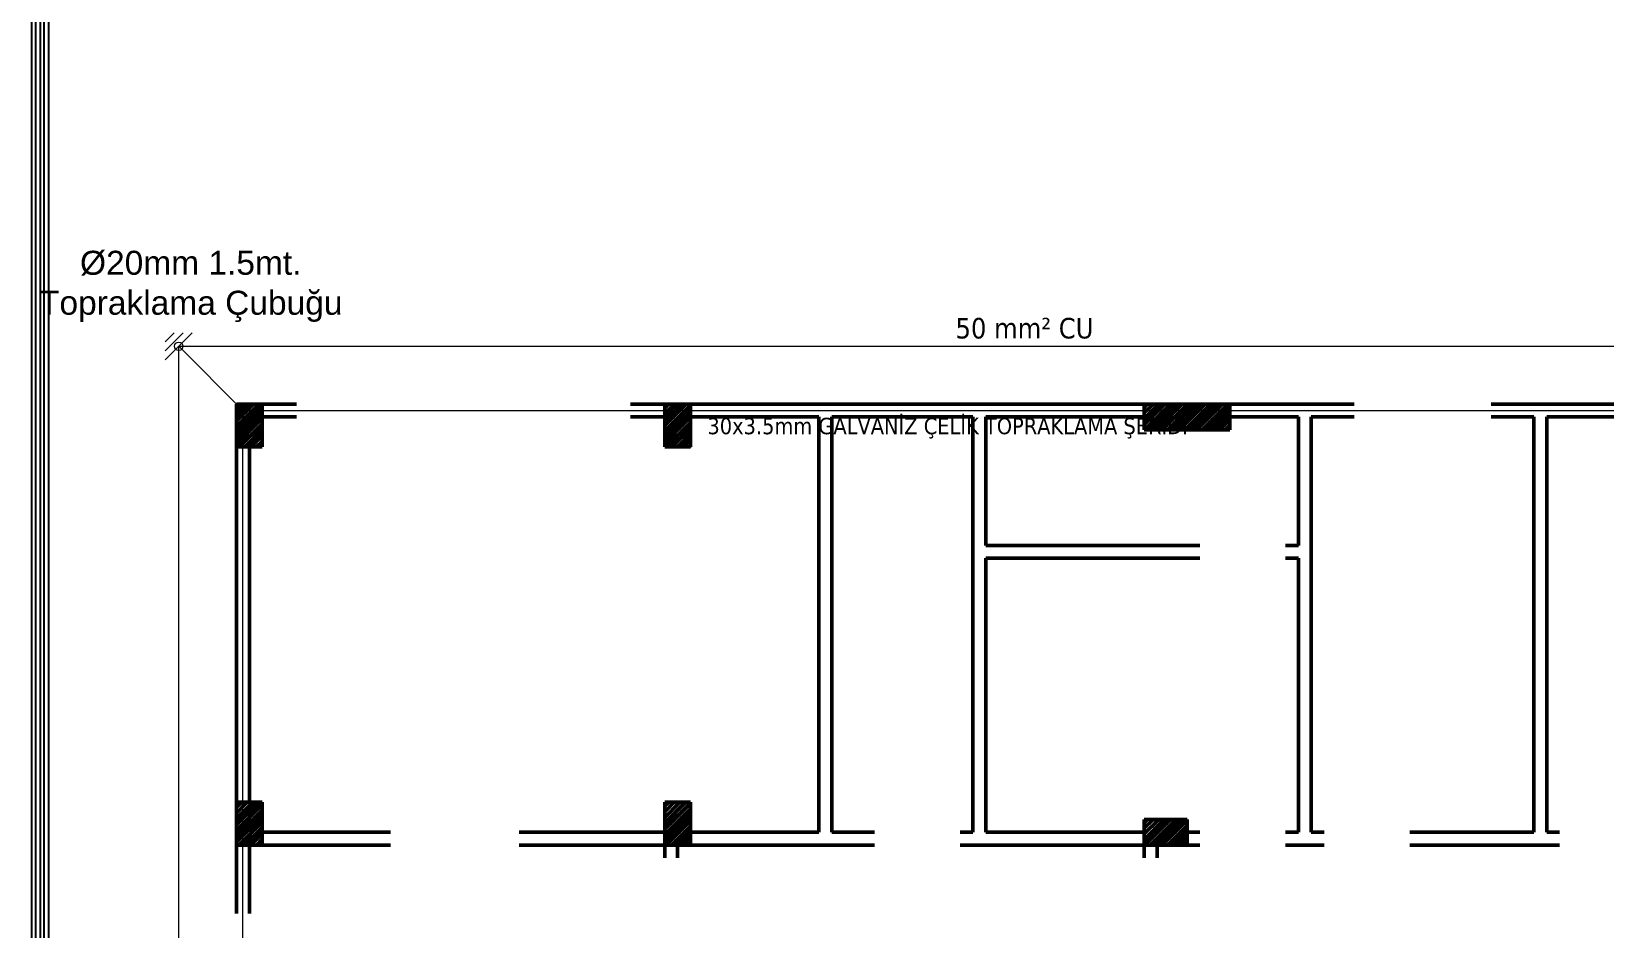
# Model space of a CAD drawing. Header units: millimetres. Extents: x 2046 to 14753, y 2361 to 29276.
# Drawn here: x 3001 to 4837, y 10023 to 11071 of the extents above; entities that cross this region are included whole.
import ezdxf
from ezdxf.enums import TextEntityAlignment as Align

# ---------------------------------------------------------------- set-up
doc = ezdxf.new("R2010")
doc.units = ezdxf.units.MM
for name, color, linetype, lineweight in [('A.O. DUVAR', 7, 'Continuous', 50), ('TOPRAKLAMA', 44, 'Continuous', 18), ('yazi', 251, 'Continuous', 25)]:
    doc.layers.add(name, color=color, linetype=linetype, lineweight=lineweight)
doc.styles.add('2A ELEKTRİK', font='swissl.ttf', dxfattribs={"height": 10})
doc.styles.add('AGA', font='tahoma.ttf', dxfattribs={"height": 16})

msp = doc.modelspace()

# ---------------------------------------------------------------- linework, layer by layer
at = {"layer": 'A.O. DUVAR', "linetype": 'Continuous', "ltscale": 10}
for p, q in [((3239.96, 10629.721), (3246.098, 10635.858)), ((3239.96, 10622.986), (3252.833, 10635.858)), ((3239.96, 10616.251), (3259.568, 10635.858)), ((3239.96, 10609.516), (3266.303, 10635.858)), ((3239.96, 10602.78), (3269.96, 10632.78)), ((3239.96, 10596.045), (3269.96, 10626.045)), ((3239.96, 10589.31), (3269.96, 10619.31)), ((3243.124, 10629.517), (3243.124, 10629.517)), ((3243.124, 10622.782), (3243.124, 10622.782)), ((3246.492, 10632.885), (3246.492, 10632.885)), ((3246.492, 10626.15), (3246.492, 10626.15)), ((3246.492, 10619.415), (3246.492, 10619.415)), ((3249.859, 10629.517), (3249.859, 10629.517)), ((3249.859, 10622.782), (3249.859, 10622.782)), ((3253.227, 10632.885), (3253.227, 10632.885)), ((3253.227, 10626.15), (3253.227, 10626.15)), ((3253.227, 10619.415), (3253.227, 10619.415)), ((3256.595, 10629.517), (3256.595, 10629.517)), ((3256.595, 10622.782), (3256.595, 10622.782)), ((3259.962, 10632.885), (3259.962, 10632.885)), ((3259.962, 10626.15), (3259.962, 10626.15)), ((3259.962, 10619.415), (3259.962, 10619.415)), ((3263.33, 10629.517), (3263.33, 10629.517)), ((3263.33, 10622.782), (3263.33, 10622.782)), ((3266.697, 10632.885), (3266.697, 10632.885)), ((3266.697, 10626.15), (3266.697, 10626.15)), ((3266.697, 10619.415), (3266.697, 10619.415)), ((3739.96, 10631.317), (3744.502, 10635.858)), ((3739.96, 10624.582), (3751.237, 10635.858)), ((3739.96, 10617.847), (3757.972, 10635.858)), ((3739.96, 10611.111), (3764.707, 10635.858)), ((3739.96, 10604.376), (3769.96, 10634.376)), ((3739.96, 10597.641), (3769.96, 10627.641)), ((3739.96, 10590.906), (3769.96, 10620.906)), ((3741.528, 10629.517), (3741.528, 10629.517)), ((3741.528, 10622.782), (3741.528, 10622.782)), ((3744.896, 10632.885), (3744.896, 10632.885)), ((3744.896, 10626.15), (3744.896, 10626.15)), ((3744.896, 10619.415), (3744.896, 10619.415)), ((3748.264, 10629.517), (3748.264, 10629.517)), ((3748.264, 10622.782), (3748.264, 10622.782)), ((3751.631, 10632.885), (3751.631, 10632.885)), ((3751.631, 10626.15), (3751.631, 10626.15)), ((3751.631, 10619.415), (3751.631, 10619.415)), ((3754.999, 10629.517), (3754.999, 10629.517)), ((3754.999, 10622.782), (3754.999, 10622.782)), ((3758.366, 10632.885), (3758.366, 10632.885)), ((3758.366, 10626.15), (3758.366, 10626.15)), ((3758.366, 10619.415), (3758.366, 10619.415)), ((3761.734, 10629.517), (3761.734, 10629.517)), ((3761.734, 10622.782), (3761.734, 10622.782)), ((3765.102, 10632.885), (3765.102, 10632.885)), ((3765.102, 10626.15), (3765.102, 10626.15)), ((3765.102, 10619.415), (3765.102, 10619.415)), ((3768.469, 10629.517), (3768.469, 10629.517)), ((3768.469, 10622.782), (3768.469, 10622.782)), ((4299.96, 10632.296), (4303.523, 10635.858)), ((4299.96, 10625.561), (4310.258, 10635.858)), ((4299.96, 10618.826), (4316.993, 10635.858)), ((4299.96, 10612.09), (4323.728, 10635.858)), ((4300.463, 10605.858), (4330.463, 10635.858)), ((4300.549, 10629.517), (4300.549, 10629.517)), ((4300.549, 10622.782), (4300.549, 10622.782)), ((4303.917, 10632.885), (4303.917, 10632.885)), ((4303.917, 10626.15), (4303.917, 10626.15)), ((4303.917, 10619.415), (4303.917, 10619.415)), ((4307.199, 10605.858), (4337.199, 10635.858)), ((4307.285, 10629.517), (4307.285, 10629.517)), ((4307.285, 10622.782), (4307.285, 10622.782)), ((4310.652, 10632.885), (4310.652, 10632.885)), ((4310.652, 10626.15), (4310.652, 10626.15)), ((4310.652, 10619.415), (4310.652, 10619.415)), ((4313.934, 10605.858), (4343.934, 10635.858)), ((4314.02, 10629.517), (4314.02, 10629.517)), ((4314.02, 10622.782), (4314.02, 10622.782)), ((4317.387, 10632.885), (4317.387, 10632.885)), ((4317.387, 10626.15), (4317.387, 10626.15)), ((4317.387, 10619.415), (4317.387, 10619.415)), ((4320.669, 10605.858), (4350.669, 10635.858)), ((4320.755, 10629.517), (4320.755, 10629.517)), ((4320.755, 10622.782), (4320.755, 10622.782)), ((4324.123, 10632.885), (4324.123, 10632.885)), ((4324.123, 10626.15), (4324.123, 10626.15)), ((4324.123, 10619.415), (4324.123, 10619.415)), ((4327.404, 10605.858), (4357.404, 10635.858)), ((4327.49, 10629.517), (4327.49, 10629.517)), ((4327.49, 10622.782), (4327.49, 10622.782)), ((4330.858, 10632.885), (4330.858, 10632.885)), ((4330.858, 10626.15), (4330.858, 10626.15)), ((4330.858, 10619.415), (4330.858, 10619.415)), ((4334.139, 10605.858), (4364.139, 10635.858)), ((4334.225, 10629.517), (4334.225, 10629.517)), ((4334.225, 10622.782), (4334.225, 10622.782)), ((4337.593, 10632.885), (4337.593, 10632.885)), ((4337.593, 10626.15), (4337.593, 10626.15)), ((4337.593, 10619.415), (4337.593, 10619.415)), ((4340.875, 10605.858), (4370.875, 10635.858)), ((4340.96, 10629.517), (4340.96, 10629.517)), ((4340.96, 10622.782), (4340.96, 10622.782)), ((4344.328, 10632.885), (4344.328, 10632.885)), ((4344.328, 10626.15), (4344.328, 10626.15)), ((4344.328, 10619.415), (4344.328, 10619.415)), ((4347.61, 10605.858), (4377.61, 10635.858)), ((4347.696, 10629.517), (4347.696, 10629.517)), ((4347.696, 10622.782), (4347.696, 10622.782)), ((4351.063, 10632.885), (4351.063, 10632.885)), ((4351.063, 10626.15), (4351.063, 10626.15)), ((4351.063, 10619.415), (4351.063, 10619.415)), ((4354.345, 10605.858), (4384.345, 10635.858)), ((4354.431, 10629.517), (4354.431, 10629.517)), ((4354.431, 10622.782), (4354.431, 10622.782)), ((4357.798, 10632.885), (4357.798, 10632.885)), ((4357.798, 10626.15), (4357.798, 10626.15)), ((4357.798, 10619.415), (4357.798, 10619.415)), ((4361.08, 10605.858), (4391.08, 10635.858)), ((4361.166, 10629.517), (4361.166, 10629.517)), ((4361.166, 10622.782), (4361.166, 10622.782)), ((4364.534, 10632.885), (4364.534, 10632.885)), ((4364.534, 10626.15), (4364.534, 10626.15)), ((4364.534, 10619.415), (4364.534, 10619.415)), ((4367.815, 10605.858), (4397.815, 10635.858)), ((4367.901, 10629.517), (4367.901, 10629.517)), ((4367.901, 10622.782), (4367.901, 10622.782)), ((4371.269, 10632.885), (4371.269, 10632.885)), ((4371.269, 10626.15), (4371.269, 10626.15)), ((4371.269, 10619.415), (4371.269, 10619.415)), ((4374.551, 10605.858), (4399.96, 10631.268)), ((4374.636, 10629.517), (4374.636, 10629.517)), ((4374.636, 10622.782), (4374.636, 10622.782)), ((4378.004, 10632.885), (4378.004, 10632.885)), ((4378.004, 10626.15), (4378.004, 10626.15)), ((4378.004, 10619.415), (4378.004, 10619.415)), ((4381.286, 10605.858), (4399.96, 10624.533)), ((4381.372, 10629.517), (4381.372, 10629.517)), ((4381.372, 10622.782), (4381.372, 10622.782)), ((4384.739, 10632.885), (4384.739, 10632.885)), ((4384.739, 10626.15), (4384.739, 10626.15)), ((4384.739, 10619.415), (4384.739, 10619.415)), ((4388.021, 10605.858), (4399.96, 10617.798)), ((4388.107, 10629.517), (4388.107, 10629.517)), ((4388.107, 10622.782), (4388.107, 10622.782)), ((4391.474, 10632.885), (4391.474, 10632.885)), ((4391.474, 10626.15), (4391.474, 10626.15)), ((4391.474, 10619.415), (4391.474, 10619.415)), ((4394.842, 10629.517), (4394.842, 10629.517)), ((4394.842, 10622.782), (4394.842, 10622.782)), ((4398.21, 10632.885), (4398.21, 10632.885)), ((4398.21, 10626.15), (4398.21, 10626.15)), ((4398.21, 10619.415), (4398.21, 10619.415)), ((3243.124, 10616.047), (3243.124, 10616.047)), ((3243.124, 10609.312), (3243.124, 10609.312)), ((3243.124, 10602.577), (3243.124, 10602.577)), ((3243.244, 10585.858), (3269.96, 10612.575)), ((3246.492, 10612.679), (3246.492, 10612.679)), ((3246.492, 10605.944), (3246.492, 10605.944)), ((3246.492, 10599.209), (3246.492, 10599.209)), ((3249.859, 10616.047), (3249.859, 10616.047)), ((3249.859, 10609.312), (3249.859, 10609.312)), ((3249.859, 10602.577), (3249.859, 10602.577)), ((3249.979, 10585.858), (3269.96, 10605.84)), ((3253.227, 10612.679), (3253.227, 10612.679)), ((3253.227, 10605.944), (3253.227, 10605.944)), ((3253.227, 10599.209), (3253.227, 10599.209)), ((3256.595, 10616.047), (3256.595, 10616.047)), ((3256.595, 10609.312), (3256.595, 10609.312)), ((3256.595, 10602.577), (3256.595, 10602.577)), ((3259.962, 10612.679), (3259.962, 10612.679)), ((3259.962, 10605.944), (3259.962, 10605.944)), ((3259.962, 10599.209), (3259.962, 10599.209)), ((3263.33, 10616.047), (3263.33, 10616.047)), ((3263.33, 10609.312), (3263.33, 10609.312)), ((3263.33, 10602.577), (3263.33, 10602.577)), ((3266.697, 10612.679), (3266.697, 10612.679)), ((3266.697, 10605.944), (3266.697, 10605.944)), ((3266.697, 10599.209), (3266.697, 10599.209)), ((3741.528, 10616.047), (3741.528, 10616.047)), ((3741.528, 10609.312), (3741.528, 10609.312)), ((3741.528, 10602.577), (3741.528, 10602.577)), ((3741.648, 10585.858), (3769.96, 10614.171)), ((3744.896, 10612.679), (3744.896, 10612.679)), ((3744.896, 10605.944), (3744.896, 10605.944)), ((3744.896, 10599.209), (3744.896, 10599.209)), ((3748.264, 10616.047), (3748.264, 10616.047)), ((3748.264, 10609.312), (3748.264, 10609.312)), ((3748.264, 10602.577), (3748.264, 10602.577)), ((3748.383, 10585.858), (3769.96, 10607.435)), ((3751.631, 10612.679), (3751.631, 10612.679)), ((3751.631, 10605.944), (3751.631, 10605.944)), ((3751.631, 10599.209), (3751.631, 10599.209)), ((3754.999, 10616.047), (3754.999, 10616.047)), ((3754.999, 10609.312), (3754.999, 10609.312)), ((3754.999, 10602.577), (3754.999, 10602.577)), ((3755.119, 10585.858), (3769.96, 10600.7)), ((3758.366, 10612.679), (3758.366, 10612.679)), ((3758.366, 10605.944), (3758.366, 10605.944)), ((3758.366, 10599.209), (3758.366, 10599.209)), ((3761.734, 10616.047), (3761.734, 10616.047)), ((3761.734, 10609.312), (3761.734, 10609.312)), ((3761.734, 10602.577), (3761.734, 10602.577)), ((3765.102, 10612.679), (3765.102, 10612.679)), ((3765.102, 10605.944), (3765.102, 10605.944)), ((3765.102, 10599.209), (3765.102, 10599.209)), ((3768.469, 10616.047), (3768.469, 10616.047)), ((3768.469, 10609.312), (3768.469, 10609.312)), ((3768.469, 10602.577), (3768.469, 10602.577)), ((4300.549, 10616.047), (4300.549, 10616.047)), ((4300.549, 10609.312), (4300.549, 10609.312)), ((4303.917, 10612.679), (4303.917, 10612.679)), ((4303.917, 10605.944), (4303.917, 10605.944)), ((4307.285, 10616.047), (4307.285, 10616.047)), ((4307.285, 10609.312), (4307.285, 10609.312)), ((4310.652, 10612.679), (4310.652, 10612.679)), ((4310.652, 10605.944), (4310.652, 10605.944)), ((4314.02, 10616.047), (4314.02, 10616.047)), ((4314.02, 10609.312), (4314.02, 10609.312)), ((4317.387, 10612.679), (4317.387, 10612.679)), ((4317.387, 10605.944), (4317.387, 10605.944)), ((4320.755, 10616.047), (4320.755, 10616.047)), ((4320.755, 10609.312), (4320.755, 10609.312)), ((4324.123, 10612.679), (4324.123, 10612.679)), ((4324.123, 10605.944), (4324.123, 10605.944)), ((4327.49, 10616.047), (4327.49, 10616.047)), ((4327.49, 10609.312), (4327.49, 10609.312)), ((4330.858, 10612.679), (4330.858, 10612.679)), ((4330.858, 10605.944), (4330.858, 10605.944)), ((4334.225, 10616.047), (4334.225, 10616.047)), ((4334.225, 10609.312), (4334.225, 10609.312)), ((4337.593, 10612.679), (4337.593, 10612.679)), ((4337.593, 10605.944), (4337.593, 10605.944)), ((4340.96, 10616.047), (4340.96, 10616.047)), ((4340.96, 10609.312), (4340.96, 10609.312)), ((4344.328, 10612.679), (4344.328, 10612.679)), ((4344.328, 10605.944), (4344.328, 10605.944)), ((4347.696, 10616.047), (4347.696, 10616.047)), ((4347.696, 10609.312), (4347.696, 10609.312)), ((4351.063, 10612.679), (4351.063, 10612.679)), ((4351.063, 10605.944), (4351.063, 10605.944)), ((4354.431, 10616.047), (4354.431, 10616.047)), ((4354.431, 10609.312), (4354.431, 10609.312)), ((4357.798, 10612.679), (4357.798, 10612.679)), ((4357.798, 10605.944), (4357.798, 10605.944)), ((4361.166, 10616.047), (4361.166, 10616.047)), ((4361.166, 10609.312), (4361.166, 10609.312)), ((4364.534, 10612.679), (4364.534, 10612.679)), ((4364.534, 10605.944), (4364.534, 10605.944)), ((4367.901, 10616.047), (4367.901, 10616.047)), ((4367.901, 10609.312), (4367.901, 10609.312)), ((4371.269, 10612.679), (4371.269, 10612.679)), ((4371.269, 10605.944), (4371.269, 10605.944)), ((4374.636, 10616.047), (4374.636, 10616.047)), ((4374.636, 10609.312), (4374.636, 10609.312)), ((4378.004, 10612.679), (4378.004, 10612.679)), ((4378.004, 10605.944), (4378.004, 10605.944)), ((4381.372, 10616.047), (4381.372, 10616.047)), ((4381.372, 10609.312), (4381.372, 10609.312)), ((4384.739, 10612.679), (4384.739, 10612.679)), ((4384.739, 10605.944), (4384.739, 10605.944)), ((4388.107, 10616.047), (4388.107, 10616.047)), ((4388.107, 10609.312), (4388.107, 10609.312)), ((4391.474, 10612.679), (4391.474, 10612.679)), ((4391.474, 10605.944), (4391.474, 10605.944)), ((4394.756, 10605.858), (4399.96, 10611.063)), ((4394.842, 10616.047), (4394.842, 10616.047)), ((4394.842, 10609.312), (4394.842, 10609.312)), ((4398.21, 10612.679), (4398.21, 10612.679)), ((4398.21, 10605.944), (4398.21, 10605.944)), ((3243.124, 10595.841), (3243.124, 10595.841)), ((3243.124, 10589.106), (3243.124, 10589.106)), ((3246.492, 10592.474), (3246.492, 10592.474)), ((3249.859, 10595.841), (3249.859, 10595.841)), ((3249.859, 10589.106), (3249.859, 10589.106)), ((3253.227, 10592.474), (3253.227, 10592.474)), ((3256.595, 10595.841), (3256.595, 10595.841)), ((3256.595, 10589.106), (3256.595, 10589.106)), ((3256.714, 10585.858), (3269.96, 10599.104)), ((3259.962, 10592.474), (3259.962, 10592.474)), ((3263.33, 10595.841), (3263.33, 10595.841)), ((3263.33, 10589.106), (3263.33, 10589.106)), ((3263.449, 10585.858), (3269.96, 10592.369)), ((3266.697, 10592.474), (3266.697, 10592.474)), ((3741.528, 10595.841), (3741.528, 10595.841)), ((3741.528, 10589.106), (3741.528, 10589.106)), ((3744.896, 10592.474), (3744.896, 10592.474)), ((3748.264, 10595.841), (3748.264, 10595.841)), ((3748.264, 10589.106), (3748.264, 10589.106)), ((3751.631, 10592.474), (3751.631, 10592.474)), ((3754.999, 10595.841), (3754.999, 10595.841)), ((3754.999, 10589.106), (3754.999, 10589.106)), ((3758.366, 10592.474), (3758.366, 10592.474)), ((3761.734, 10595.841), (3761.734, 10595.841)), ((3761.734, 10589.106), (3761.734, 10589.106)), ((3761.854, 10585.858), (3769.96, 10593.965)), ((3765.102, 10592.474), (3765.102, 10592.474)), ((3768.469, 10595.841), (3768.469, 10595.841)), ((3768.469, 10589.106), (3768.469, 10589.106)), ((3768.589, 10585.858), (3769.96, 10587.23)), ((3239.96, 10164.993), (3245.826, 10170.858)), ((3239.96, 10158.258), (3252.561, 10170.858)), ((3239.96, 10151.523), (3259.296, 10170.858)), ((3239.96, 10144.787), (3266.031, 10170.858)), ((3239.96, 10138.052), (3269.96, 10168.052)), ((3239.96, 10131.317), (3269.96, 10161.317)), ((3243.124, 10164.789), (3243.124, 10164.789)), ((3246.492, 10168.157), (3246.492, 10168.157)), ((3246.492, 10161.421), (3246.492, 10161.421)), ((3249.859, 10164.789), (3249.859, 10164.789)), ((3253.227, 10168.157), (3253.227, 10168.157)), ((3253.227, 10161.421), (3253.227, 10161.421)), ((3256.595, 10164.789), (3256.595, 10164.789)), ((3259.962, 10168.157), (3259.962, 10168.157)), ((3259.962, 10161.421), (3259.962, 10161.421)), ((3263.33, 10164.789), (3263.33, 10164.789)), ((3266.697, 10168.157), (3266.697, 10168.157)), ((3266.697, 10161.421), (3266.697, 10161.421)), ((3739.96, 10166.589), (3744.23, 10170.858)), ((3739.96, 10159.854), (3750.965, 10170.858)), ((3739.96, 10153.118), (3757.7, 10170.858)), ((3739.96, 10146.383), (3764.436, 10170.858)), ((3739.96, 10139.648), (3769.96, 10169.648)), ((3739.96, 10132.913), (3769.96, 10162.913)), ((3741.528, 10164.789), (3741.528, 10164.789)), ((3744.896, 10168.157), (3744.896, 10168.157)), ((3744.896, 10161.421), (3744.896, 10161.421)), ((3748.264, 10164.789), (3748.264, 10164.789)), ((3751.631, 10168.157), (3751.631, 10168.157)), ((3751.631, 10161.421), (3751.631, 10161.421)), ((3754.999, 10164.789), (3754.999, 10164.789)), ((3758.366, 10168.157), (3758.366, 10168.157)), ((3758.366, 10161.421), (3758.366, 10161.421)), ((3761.734, 10164.789), (3761.734, 10164.789)), ((3765.102, 10168.157), (3765.102, 10168.157)), ((3765.102, 10161.421), (3765.102, 10161.421)), ((3768.469, 10164.789), (3768.469, 10164.789)), ((3239.96, 10124.582), (3269.96, 10154.582)), ((3242.972, 10120.858), (3269.96, 10147.847)), ((3243.124, 10158.054), (3243.124, 10158.054)), ((3243.124, 10151.319), (3243.124, 10151.319)), ((3243.124, 10144.584), (3243.124, 10144.584)), ((3246.492, 10154.686), (3246.492, 10154.686)), ((3246.492, 10147.951), (3246.492, 10147.951)), ((3246.492, 10141.216), (3246.492, 10141.216)), ((3249.707, 10120.858), (3269.96, 10141.111)), ((3249.859, 10158.054), (3249.859, 10158.054)), ((3249.859, 10151.319), (3249.859, 10151.319)), ((3249.859, 10144.584), (3249.859, 10144.584)), ((3253.227, 10154.686), (3253.227, 10154.686)), ((3253.227, 10147.951), (3253.227, 10147.951)), ((3253.227, 10141.216), (3253.227, 10141.216)), ((3256.595, 10158.054), (3256.595, 10158.054)), ((3256.595, 10151.319), (3256.595, 10151.319)), ((3256.595, 10144.584), (3256.595, 10144.584)), ((3259.962, 10154.686), (3259.962, 10154.686)), ((3259.962, 10147.951), (3259.962, 10147.951)), ((3259.962, 10141.216), (3259.962, 10141.216)), ((3263.33, 10158.054), (3263.33, 10158.054)), ((3263.33, 10151.319), (3263.33, 10151.319)), ((3263.33, 10144.584), (3263.33, 10144.584)), ((3266.697, 10154.686), (3266.697, 10154.686)), ((3266.697, 10147.951), (3266.697, 10147.951)), ((3266.697, 10141.216), (3266.697, 10141.216)), ((3739.96, 10126.178), (3769.96, 10156.178)), ((3741.376, 10120.858), (3769.96, 10149.442)), ((3741.528, 10158.054), (3741.528, 10158.054)), ((3741.528, 10151.319), (3741.528, 10151.319)), ((3741.528, 10144.584), (3741.528, 10144.584)), ((3744.896, 10154.686), (3744.896, 10154.686)), ((3744.896, 10147.951), (3744.896, 10147.951)), ((3744.896, 10141.216), (3744.896, 10141.216)), ((3748.112, 10120.858), (3769.96, 10142.707)), ((3748.264, 10158.054), (3748.264, 10158.054)), ((3748.264, 10151.319), (3748.264, 10151.319)), ((3748.264, 10144.584), (3748.264, 10144.584)), ((3751.631, 10154.686), (3751.631, 10154.686)), ((3751.631, 10147.951), (3751.631, 10147.951)), ((3751.631, 10141.216), (3751.631, 10141.216)), ((3754.999, 10158.054), (3754.999, 10158.054)), ((3754.999, 10151.319), (3754.999, 10151.319)), ((3754.999, 10144.584), (3754.999, 10144.584)), ((3758.366, 10154.686), (3758.366, 10154.686)), ((3758.366, 10147.951), (3758.366, 10147.951)), ((3758.366, 10141.216), (3758.366, 10141.216)), ((3761.734, 10158.054), (3761.734, 10158.054)), ((3761.734, 10151.319), (3761.734, 10151.319)), ((3761.734, 10144.584), (3761.734, 10144.584)), ((3765.102, 10154.686), (3765.102, 10154.686)), ((3765.102, 10147.951), (3765.102, 10147.951)), ((3765.102, 10141.216), (3765.102, 10141.216)), ((3768.469, 10158.054), (3768.469, 10158.054)), ((3768.469, 10151.319), (3768.469, 10151.319)), ((3768.469, 10144.584), (3768.469, 10144.584)), ((4299.96, 10147.362), (4303.457, 10150.858)), ((4299.96, 10140.627), (4310.192, 10150.858)), ((4299.96, 10133.892), (4316.927, 10150.858)), ((4299.96, 10127.157), (4323.662, 10150.858)), ((4300.397, 10120.858), (4330.397, 10150.858)), ((4300.549, 10144.584), (4300.549, 10144.584)), ((4303.917, 10147.951), (4303.917, 10147.951)), ((4303.917, 10141.216), (4303.917, 10141.216)), ((4307.133, 10120.858), (4337.133, 10150.858)), ((4307.285, 10144.584), (4307.285, 10144.584)), ((4310.652, 10147.951), (4310.652, 10147.951)), ((4310.652, 10141.216), (4310.652, 10141.216)), ((4313.868, 10120.858), (4343.868, 10150.858)), ((4314.02, 10144.584), (4314.02, 10144.584)), ((4317.387, 10147.951), (4317.387, 10147.951)), ((4317.387, 10141.216), (4317.387, 10141.216)), ((4320.603, 10120.858), (4349.96, 10150.216)), ((4320.755, 10144.584), (4320.755, 10144.584)), ((4324.123, 10147.951), (4324.123, 10147.951)), ((4324.123, 10141.216), (4324.123, 10141.216)), ((4327.338, 10120.858), (4349.96, 10143.481)), ((4327.49, 10144.584), (4327.49, 10144.584)), ((4330.858, 10147.951), (4330.858, 10147.951)), ((4330.858, 10141.216), (4330.858, 10141.216)), ((4334.225, 10144.584), (4334.225, 10144.584)), ((4337.593, 10147.951), (4337.593, 10147.951)), ((4337.593, 10141.216), (4337.593, 10141.216)), ((4340.96, 10144.584), (4340.96, 10144.584)), ((4344.328, 10147.951), (4344.328, 10147.951)), ((4344.328, 10141.216), (4344.328, 10141.216)), ((4347.696, 10144.584), (4347.696, 10144.584)), ((3243.124, 10137.848), (3243.124, 10137.848)), ((3243.124, 10131.113), (3243.124, 10131.113)), ((3243.124, 10124.378), (3243.124, 10124.378)), ((3246.492, 10134.481), (3246.492, 10134.481)), ((3246.492, 10127.746), (3246.492, 10127.746)), ((3249.859, 10137.848), (3249.859, 10137.848)), ((3249.859, 10131.113), (3249.859, 10131.113)), ((3249.859, 10124.378), (3249.859, 10124.378)), ((3253.227, 10134.481), (3253.227, 10134.481)), ((3253.227, 10127.746), (3253.227, 10127.746)), ((3256.443, 10120.858), (3269.96, 10134.376)), ((3256.595, 10137.848), (3256.595, 10137.848)), ((3256.595, 10131.113), (3256.595, 10131.113)), ((3256.595, 10124.378), (3256.595, 10124.378)), ((3259.962, 10134.481), (3259.962, 10134.481)), ((3259.962, 10127.746), (3259.962, 10127.746)), ((3263.178, 10120.858), (3269.96, 10127.641)), ((3263.33, 10137.848), (3263.33, 10137.848)), ((3263.33, 10131.113), (3263.33, 10131.113)), ((3263.33, 10124.378), (3263.33, 10124.378)), ((3266.697, 10134.481), (3266.697, 10134.481)), ((3266.697, 10127.746), (3266.697, 10127.746)), ((3741.528, 10137.848), (3741.528, 10137.848)), ((3741.528, 10131.113), (3741.528, 10131.113)), ((3741.528, 10124.378), (3741.528, 10124.378)), ((3744.896, 10134.481), (3744.896, 10134.481)), ((3744.896, 10127.746), (3744.896, 10127.746)), ((3748.264, 10137.848), (3748.264, 10137.848)), ((3748.264, 10131.113), (3748.264, 10131.113)), ((3748.264, 10124.378), (3748.264, 10124.378)), ((3751.631, 10134.481), (3751.631, 10134.481)), ((3751.631, 10127.746), (3751.631, 10127.746)), ((3754.847, 10120.858), (3769.96, 10135.972)), ((3754.999, 10137.848), (3754.999, 10137.848)), ((3754.999, 10131.113), (3754.999, 10131.113)), ((3754.999, 10124.378), (3754.999, 10124.378)), ((3758.366, 10134.481), (3758.366, 10134.481)), ((3758.366, 10127.746), (3758.366, 10127.746)), ((3761.582, 10120.858), (3769.96, 10129.237)), ((3761.734, 10137.848), (3761.734, 10137.848)), ((3761.734, 10131.113), (3761.734, 10131.113)), ((3761.734, 10124.378), (3761.734, 10124.378)), ((3765.102, 10134.481), (3765.102, 10134.481)), ((3765.102, 10127.746), (3765.102, 10127.746)), ((3768.317, 10120.858), (3769.96, 10122.502)), ((3768.469, 10137.848), (3768.469, 10137.848)), ((3768.469, 10131.113), (3768.469, 10131.113)), ((3768.469, 10124.378), (3768.469, 10124.378)), ((4300.549, 10137.848), (4300.549, 10137.848)), ((4300.549, 10131.113), (4300.549, 10131.113)), ((4300.549, 10124.378), (4300.549, 10124.378)), ((4303.917, 10134.481), (4303.917, 10134.481)), ((4303.917, 10127.746), (4303.917, 10127.746)), ((4307.285, 10137.848), (4307.285, 10137.848)), ((4307.285, 10131.113), (4307.285, 10131.113)), ((4307.285, 10124.378), (4307.285, 10124.378)), ((4310.652, 10134.481), (4310.652, 10134.481)), ((4310.652, 10127.746), (4310.652, 10127.746)), ((4314.02, 10137.848), (4314.02, 10137.848)), ((4314.02, 10131.113), (4314.02, 10131.113)), ((4314.02, 10124.378), (4314.02, 10124.378)), ((4317.387, 10134.481), (4317.387, 10134.481)), ((4317.387, 10127.746), (4317.387, 10127.746)), ((4320.755, 10137.848), (4320.755, 10137.848)), ((4320.755, 10131.113), (4320.755, 10131.113)), ((4320.755, 10124.378), (4320.755, 10124.378)), ((4324.123, 10134.481), (4324.123, 10134.481)), ((4324.123, 10127.746), (4324.123, 10127.746)), ((4327.49, 10137.848), (4327.49, 10137.848)), ((4327.49, 10131.113), (4327.49, 10131.113)), ((4327.49, 10124.378), (4327.49, 10124.378)), ((4330.858, 10134.481), (4330.858, 10134.481)), ((4330.858, 10127.746), (4330.858, 10127.746)), ((4334.073, 10120.858), (4349.96, 10136.745)), ((4334.225, 10137.848), (4334.225, 10137.848)), ((4334.225, 10131.113), (4334.225, 10131.113)), ((4334.225, 10124.378), (4334.225, 10124.378)), ((4337.593, 10134.481), (4337.593, 10134.481)), ((4337.593, 10127.746), (4337.593, 10127.746)), ((4340.808, 10120.858), (4349.96, 10130.01)), ((4340.96, 10137.848), (4340.96, 10137.848)), ((4340.96, 10131.113), (4340.96, 10131.113)), ((4340.96, 10124.378), (4340.96, 10124.378)), ((4344.328, 10134.481), (4344.328, 10134.481)), ((4344.328, 10127.746), (4344.328, 10127.746)), ((4347.544, 10120.858), (4349.96, 10123.275)), ((4347.696, 10137.848), (4347.696, 10137.848)), ((4347.696, 10131.113), (4347.696, 10131.113)), ((4347.696, 10124.378), (4347.696, 10124.378)), ((3246.492, 10121.01), (3246.492, 10121.01)), ((3253.227, 10121.01), (3253.227, 10121.01)), ((3259.962, 10121.01), (3259.962, 10121.01)), ((3266.697, 10121.01), (3266.697, 10121.01)), ((3269.913, 10120.858), (3269.96, 10120.906)), ((3744.896, 10121.01), (3744.896, 10121.01)), ((3751.631, 10121.01), (3751.631, 10121.01)), ((3758.366, 10121.01), (3758.366, 10121.01)), ((3765.102, 10121.01), (3765.102, 10121.01)), ((4303.917, 10121.01), (4303.917, 10121.01)), ((4310.652, 10121.01), (4310.652, 10121.01)), ((4317.387, 10121.01), (4317.387, 10121.01)), ((4324.123, 10121.01), (4324.123, 10121.01)), ((4330.858, 10121.01), (4330.858, 10121.01)), ((4337.593, 10121.01), (4337.593, 10121.01)), ((4344.328, 10121.01), (4344.328, 10121.01))]:
    msp.add_line(p, q, dxfattribs=at)
at = {"layer": 'A.O. DUVAR'}
for p, q in [((3239.96, 10635.858), (3269.96, 10635.858)), ((3239.96, 10585.858), (3239.96, 10635.858)), ((3269.96, 10635.858), (3309.959, 10635.862)), ((3269.96, 10635.858), (3269.96, 10585.858)), ((3269.96, 10620.858), (3269.96, 10635.858)), ((3309.96, 10620.862), (3269.96, 10620.858)), ((3699.96, 10635.858), (3739.96, 10635.858)), ((3739.96, 10620.858), (3699.96, 10620.858)), ((3739.96, 10635.858), (3769.96, 10635.858)), ((3739.96, 10585.858), (3739.96, 10635.858)), ((3739.96, 10635.858), (3739.96, 10620.858)), ((3769.96, 10635.858), (3769.96, 10585.858)), ((3769.96, 10620.858), (3769.96, 10635.858)), ((3769.96, 10635.858), (4299.96, 10635.858)), ((3919.96, 10620.858), (3769.96, 10620.858)), ((3919.96, 10135.858), (3919.96, 10620.858)), ((4099.96, 10620.858), (3934.96, 10620.858)), ((3934.96, 10620.858), (3934.96, 10135.858)), ((4099.96, 10135.858), (4099.96, 10620.858)), ((4299.96, 10620.858), (4114.96, 10620.858)), ((4114.96, 10620.858), (4114.96, 10470.858)), ((4299.96, 10635.858), (4399.96, 10635.858)), ((4299.96, 10605.858), (4299.96, 10635.858)), ((4299.96, 10635.858), (4299.96, 10620.858)), ((4399.96, 10635.858), (4399.96, 10605.858)), ((4399.96, 10620.858), (4399.96, 10635.858)), ((4399.96, 10635.858), (4544.96, 10635.858)), ((4479.96, 10620.858), (4399.96, 10620.858)), ((4479.96, 10470.857), (4479.96, 10620.858)), ((4494.96, 10620.858), (4494.959, 10135.86)), ((4544.96, 10620.858), (4494.96, 10620.858)), ((4704.96, 10635.858), (5039.96, 10635.858)), ((4754.959, 10620.858), (4704.96, 10620.858)), ((4754.959, 10135.859), (4754.959, 10620.858)), ((5039.96, 10620.858), (4769.959, 10620.858)), ((4769.959, 10620.858), (4769.959, 10135.859)), ((4399.96, 10605.858), (4299.96, 10605.858)), ((3269.96, 10585.858), (3239.96, 10585.858)), ((3239.96, 10170.858), (3239.96, 10585.858)), ((3239.96, 10585.858), (3254.96, 10585.858)), ((3254.96, 10585.858), (3254.96, 10170.858)), ((3769.96, 10585.858), (3739.96, 10585.858)), ((4114.96, 10470.858), (4364.96, 10470.857)), ((4464.96, 10470.857), (4479.96, 10470.857)), ((4364.96, 10455.857), (4114.96, 10455.858)), ((4114.96, 10455.858), (4114.96, 10135.858)), ((4479.96, 10455.857), (4464.96, 10455.857)), ((4479.959, 10135.86), (4479.96, 10455.857)), ((3239.96, 10170.858), (3269.96, 10170.858)), ((3239.96, 10120.858), (3239.96, 10170.858)), ((3239.96, 10120.858), (3239.96, 10170.858)), ((3254.96, 10170.858), (3239.96, 10170.858)), ((3269.96, 10170.858), (3269.96, 10120.858)), ((3739.96, 10170.858), (3769.96, 10170.858)), ((3739.96, 10120.858), (3739.96, 10170.858)), ((3769.96, 10170.858), (3769.96, 10120.858)), ((4299.96, 10120.858), (4299.96, 10150.858)), ((4299.96, 10150.858), (4349.96, 10150.858)), ((4349.96, 10150.858), (4349.96, 10120.858)), ((3269.96, 10135.858), (3419.96, 10135.858)), ((3269.96, 10120.858), (3269.96, 10135.858)), ((3569.96, 10135.858), (3739.96, 10135.858)), ((3739.96, 10135.858), (3739.96, 10120.858)), ((3769.96, 10120.858), (3769.96, 10135.858)), ((3769.96, 10135.858), (3919.96, 10135.858)), ((3934.96, 10135.858), (3984.96, 10135.858)), ((4084.96, 10135.858), (4099.96, 10135.858)), ((4114.96, 10135.858), (4299.96, 10135.858)), ((4299.96, 10135.858), (4299.96, 10120.858)), ((4349.96, 10120.858), (4349.96, 10135.858)), ((4349.96, 10135.858), (4364.956, 10135.858)), ((4464.956, 10135.86), (4479.959, 10135.86)), ((4494.959, 10135.86), (4509.959, 10135.86)), ((4609.959, 10135.86), (4754.959, 10135.859)), ((4769.959, 10135.859), (4784.959, 10135.859)), ((3269.96, 10120.858), (3239.96, 10120.858)), ((3239.96, 10040.858), (3239.96, 10120.858)), ((3239.96, 10120.858), (3254.96, 10120.858)), ((3254.96, 10120.858), (3254.96, 10040.858)), ((3419.96, 10120.858), (3269.96, 10120.858)), ((3739.96, 10120.858), (3569.96, 10120.858)), ((3769.96, 10120.858), (3739.96, 10120.858)), ((3739.96, 10105.858), (3739.96, 10120.858)), ((3739.96, 10120.858), (3754.96, 10120.858)), ((3754.96, 10120.858), (3754.96, 10105.858)), ((3984.96, 10120.858), (3769.96, 10120.858)), ((4299.96, 10120.858), (4084.96, 10120.858)), ((4349.96, 10120.858), (4299.96, 10120.858)), ((4299.96, 10120.858), (4314.96, 10120.858)), ((4299.96, 10105.858), (4299.96, 10120.858)), ((4314.96, 10120.858), (4314.96, 10105.858)), ((4364.956, 10120.858), (4349.96, 10120.858)), ((4509.959, 10120.86), (4464.956, 10120.86)), ((4466.956, 10120.86), (4509.959, 10120.86)), ((4784.959, 10120.859), (4609.959, 10120.86))]:
    msp.add_line(p, q, dxfattribs=at)
at = {"layer": 'TOPRAKLAMA'}
for p, q in [((3156.551, 10687.44), (3188.37, 10719.26)), ((3156.551, 10698.047), (3177.764, 10719.26)), ((3156.551, 10708.653), (3167.157, 10719.26))]:
    msp.add_line(p, q, dxfattribs=at)
for points in [[(5207.46, 10703.521), (5207.46, 8508.358), (3172.46, 8508.358), (3172.46, 10703.35)], [(3239.96, 10635.856), (3254.96, 10635.856), (3254.96, 10620.856), (3239.96, 10620.856)], [(5132.46, 10628.515), (5132.46, 8583.358), (3247.46, 8583.358), (3247.46, 10628.356)]]:
    msp.add_lwpolyline(points, close=True, dxfattribs=at)
msp.add_lwpolyline([(3172.46, 10703.35), (3247.46, 10628.356)], dxfattribs=at)
for centre in [(3172.46, 10703.342), (3247.46, 10628.356)]:
    msp.add_circle(centre, 5, dxfattribs=at)
at = {"layer": 'yazi'}
for p, q in [((3000.515, 26057.18), (3000.515, 2361.267)), ((3010.515, 26042.18), (3010.515, 2361.267)), ((3020.515, 26032.18), (3020.515, 2361.267))]:
    msp.add_line(p, q, dxfattribs=at)
for points in [[(3005.515, 8020.024), (3005.515, 29265.994), (11474.215, 29265.994), (11474.215, 26057.18)], [(3015.515, 8020.024), (3015.515, 29255.994), (11464.215, 29255.994), (11464.215, 26057.18)]]:
    msp.add_lwpolyline(points, dxfattribs=at)

# ---------------------------------------------------------------- texts
at = {"layer": 'TOPRAKLAMA', "lineweight": 0, "style": 'AGA'}
for s, height, p in [('50 mm² CU', 24, (4160.114, 10724.537)), ('30x3.5mm GALVANİZ ÇELİK TOPRAKLAMA ŞERİDİ', 19.2, (4070.385, 10610.293))]:
    msp.add_text(s, height=height, dxfattribs=at).set_placement(p, align=Align.MIDDLE_CENTER)
at = {"layer": 'TOPRAKLAMA', "lineweight": 0, "insert": (3186.506, 10773.293), "char_height": 28, "width": 342.21075, "attachment_point": 5, "style": '2A ELEKTRİK'}
msp.add_mtext('Ø20mm 1.5mt.\\PTopraklama Çubuğu    ', dxfattribs=at)

doc.saveas('drawing.dxf')
